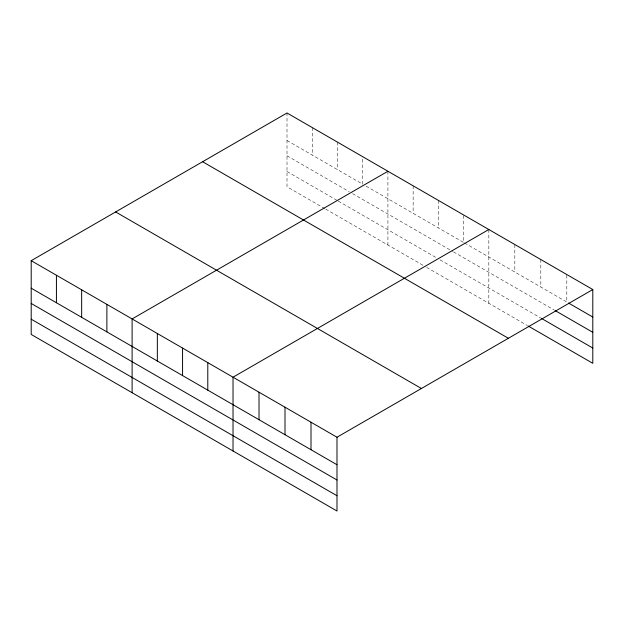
<?xml version="1.0" encoding="UTF-8"?>
<svg xmlns="http://www.w3.org/2000/svg" width="624" height="624" viewBox="0 0 624 624"><rect width="100%" height="100%" fill="white"/><g stroke="black" fill="none" stroke-linecap="round" stroke-linejoin="round"><path stroke-width="0.47" stroke-dasharray="3.12 2.34" d="M287.009 140.494L362.692 184.189L362.692 156.686M366.054 186.131L463.601 242.455L463.601 214.952M464.443 242.939L566.81 302.039L566.81 274.537M287.009 155.766L349.237 191.693M352.599 193.635L452.673 251.41M453.508 251.893L554.229 310.05M287.009 171.499L337.467 200.632M338.302 201.115L436.691 257.923M440.06 259.865L540.813 318.037M324.847 208.619L287.009 186.771L287.009 112.991M325.689 209.102L423.236 265.418M426.605 267.361L527.397 325.556M540.813 259.529L540.813 287.032M514.823 244.522L514.823 272.025M488.834 229.515L488.834 303.295M438.376 200.382L438.376 227.885M413.15 185.819L413.15 213.322M387.917 171.257L387.917 245.029M337.467 142.124L337.467 169.627M312.234 127.561L312.234 155.064"/><path stroke-width="0.94" d="M31.2 260.684L336.991 437.229L336.991 511.009L31.2 334.456L31.2 260.684L287.009 112.991L592.8 289.544L592.8 363.316L528.239 326.04M387.917 171.257L132.109 318.942L132.109 392.722M488.834 229.515L233.025 377.2L233.025 450.98M336.991 437.229L592.8 289.544M568.487 303.007L592.8 317.047M555.071 310.534L592.8 332.311M541.655 318.521L592.8 348.044M202.589 161.733L508.381 338.278M115.619 211.942L421.411 388.495M31.2 288.187L336.991 464.732M31.2 303.459L336.991 480.004M31.2 319.192L336.991 495.737M311.002 422.222L311.002 449.725M285.004 407.215L285.004 434.717M259.015 392.207L259.015 419.71M207.792 362.638L207.792 390.14M182.567 348.075L182.567 375.578M157.342 333.505L157.342 361.007M106.883 304.379L106.883 331.882M81.658 289.809L81.658 317.312M56.425 275.246L56.425 302.749"/></g></svg>
